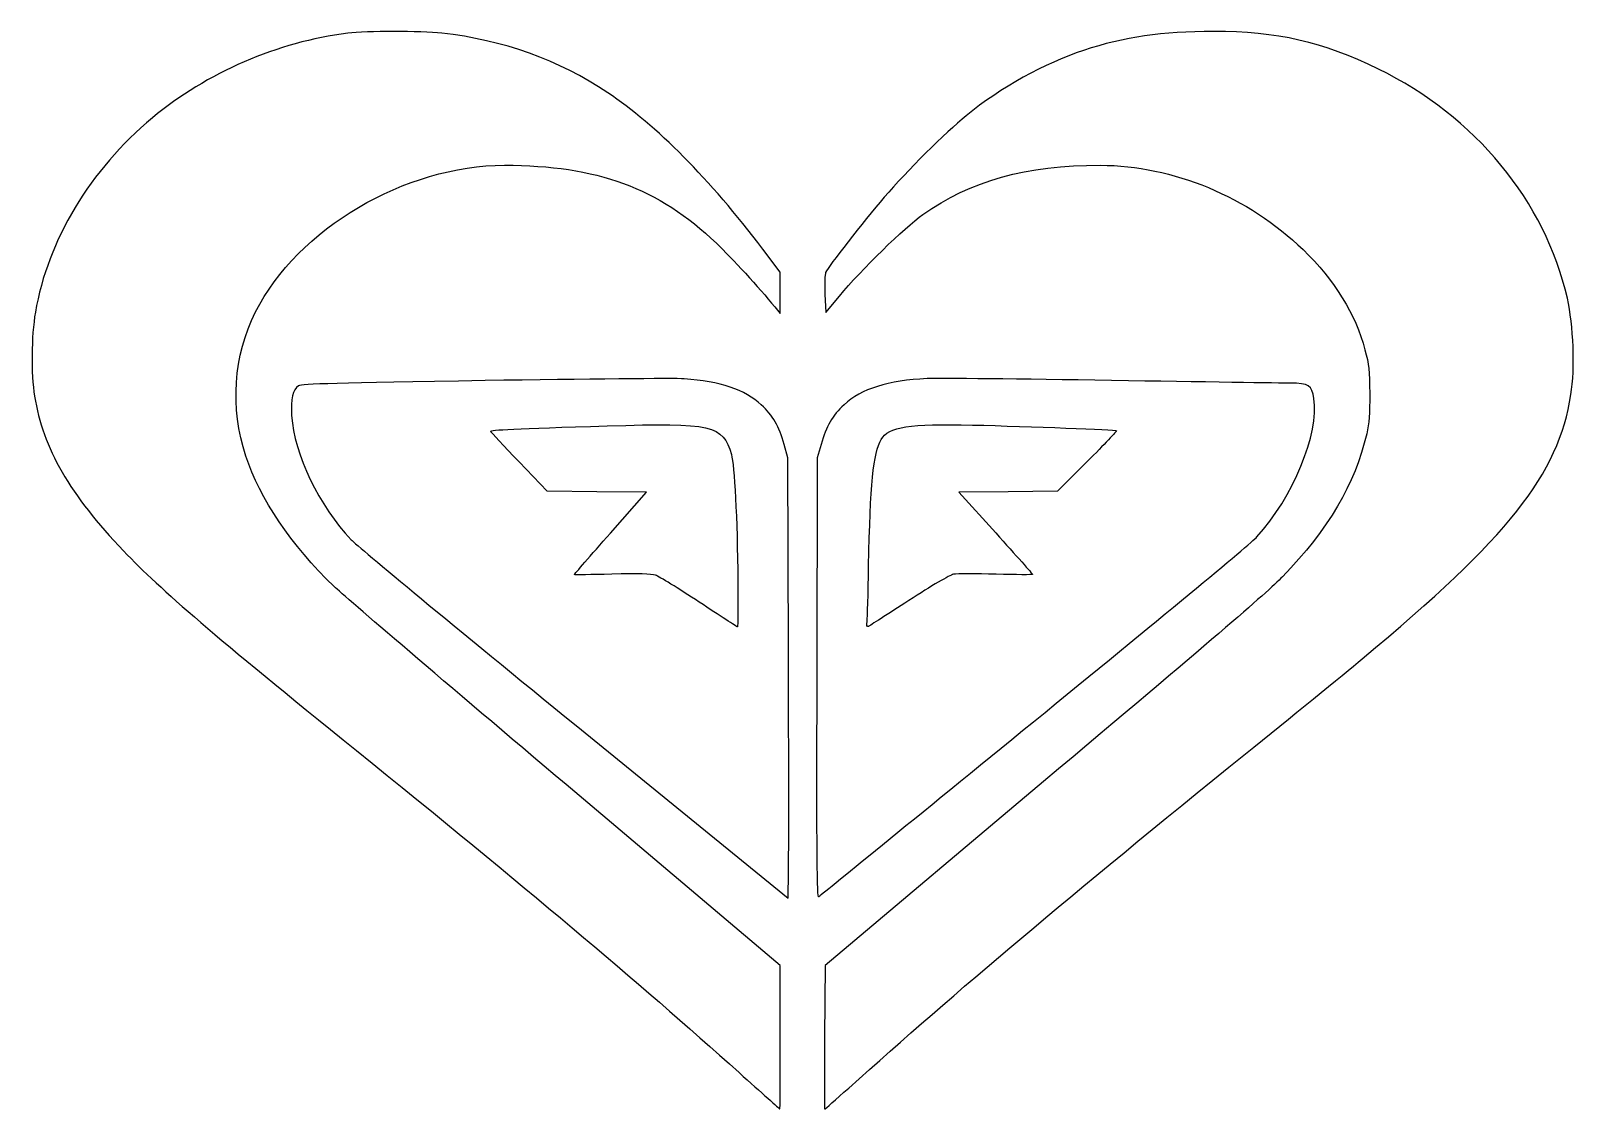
# Model space of a CAD drawing. Header units: centimetres. Extents: x -8.6 to 7.2, y -4.4 to 6.6.
import ezdxf

# ---------------------------------------------------------------- set-up
doc = ezdxf.new("R2010")
doc.units = ezdxf.units.CM
doc.header["$MEASUREMENT"] = 0
doc.layers.add('Layer 1', color=7, linetype='Continuous')

msp = doc.modelspace()

# ---------------------------------------------------------------- linework, layer by layer
at = {"layer": 'Layer 1'}
for points, knots in [([(-1.39304, -4.02464), (-2.45249, -3.0734), (-3.58687, -2.11836), (-5.31314, -0.72428), (-5.31314, -0.72428), (-6.77699, 0.45788), (-7.30025, 0.90651), (-7.69711, 1.31966), (-7.69711, 1.31966), (-8.24449, 1.88952), (-8.52349, 2.37405), (-8.60947, 2.90413), (-8.60947, 2.90413), (-8.64693, 3.1351), (-8.64313, 3.51722), (-8.60091, 3.76418), (-8.60091, 3.76418), (-8.47452, 4.50348), (-8.04182, 5.22248), (-7.40229, 5.7559), (-7.40229, 5.7559), (-6.8487, 6.21764), (-6.11773, 6.5344), (-5.4015, 6.62293), (-5.4015, 6.62293), (-5.20922, 6.6467), (-4.65726, 6.64663), (-4.4379, 6.6228), (-4.4379, 6.6228), (-3.81377, 6.55502), (-3.23799, 6.34853), (-2.73783, 6.01312), (-2.73783, 6.01312), (-2.24073, 5.67975), (-1.69454, 5.12896), (-1.14947, 4.41138), (-1.14947, 4.41138), (-1.14947, 4.41138), (-0.97115, 4.17662), (-0.97115, 4.17662), (-0.97115, 4.17662), (-0.97115, 4.17662), (-0.97115, 3.96351), (-0.97115, 3.96351), (-0.97115, 3.96351), (-0.97115, 3.96351), (-0.97115, 3.7504), (-0.97115, 3.7504), (-0.97115, 3.7504), (-0.97115, 3.7504), (-1.02828, 3.82031), (-1.02828, 3.82031), (-1.02828, 3.82031), (-1.19259, 4.02136), (-1.46345, 4.31651), (-1.62579, 4.47139), (-1.62579, 4.47139), (-2.22118, 5.03944), (-2.84768, 5.27012), (-3.7952, 5.27018), (-3.7952, 5.27018), (-4.8132, 5.27023), (-5.91739, 4.61954), (-6.34563, 3.7672), (-6.34563, 3.7672), (-6.57241, 3.31583), (-6.60787, 2.7881), (-6.44483, 2.29076), (-6.44483, 2.29076), (-6.30128, 1.85287), (-5.98295, 1.38293), (-5.5394, 0.95409), (-5.5394, 0.95409), (-5.43912, 0.85714), (-4.37024, -0.0557), (-3.1641, -1.07444), (-3.1641, -1.07444), (-3.1641, -1.07444), (-0.97113, -2.92669), (-0.97113, -2.92669), (-0.97113, -2.92669), (-0.97113, -2.92669), (-0.97113, -3.66244), (-0.97113, -3.66244), (-0.97113, -3.66244), (-0.97113, -4.0671), (-0.97311, -4.39759), (-0.97552, -4.39686), (-0.97552, -4.39686), (-0.97794, -4.39613), (-1.16581, -4.22863), (-1.39302, -4.02463), (-1.39302, -4.02463), (-1.39302, -4.02463), (-1.39304, -4.02464), (-1.39304, -4.02464)], [0, 0, 0, 0, 0.04, 0.04, 0.04, 0.04, 0.08, 0.08, 0.08, 0.08, 0.12, 0.12, 0.12, 0.12, 0.16, 0.16, 0.16, 0.16, 0.2, 0.2, 0.2, 0.2, 0.24, 0.24, 0.24, 0.24, 0.28, 0.28, 0.28, 0.28, 0.32, 0.32, 0.32, 0.32, 0.36, 0.36, 0.36, 0.36, 0.4, 0.4, 0.4, 0.4, 0.44, 0.44, 0.44, 0.44, 0.48, 0.48, 0.48, 0.48, 0.52, 0.52, 0.52, 0.52, 0.56, 0.56, 0.56, 0.56, 0.6, 0.6, 0.6, 0.6, 0.64, 0.64, 0.64, 0.64, 0.68, 0.68, 0.68, 0.68, 0.72, 0.72, 0.72, 0.72, 0.76, 0.76, 0.76, 0.76, 0.8, 0.8, 0.8, 0.8, 0.84, 0.84, 0.84, 0.84, 0.88, 0.88, 0.88, 0.88, 0.92, 0.92, 0.92, 0.92, 1, 1, 1, 1]), ([(-0.51812, -3.6622), (-0.51812, -3.6622), (-0.51335, -2.92619), (-0.51335, -2.92619), (-0.51335, -2.92619), (-0.51335, -2.92619), (1.72452, -1.04393), (1.72452, -1.04393), (1.72452, -1.04393), (3.40319, 0.36799), (4.01477, 0.89259), (4.17201, 1.05547), (4.17201, 1.05547), (4.64448, 1.54489), (4.91321, 2.001), (5.03433, 2.5191), (5.03433, 2.5191), (5.0596, 2.6272), (5.06678, 2.72275), (5.06536, 2.9322), (5.06536, 2.9322), (5.06376, 3.16712), (5.0571, 3.22884), (5.01702, 3.38005), (5.01702, 3.38005), (4.91961, 3.74754), (4.7067, 4.09167), (4.38238, 4.40585), (4.38238, 4.40585), (3.82302, 4.94773), (3.04914, 5.27003), (2.30733, 5.27006), (2.30733, 5.27006), (1.54364, 5.27009), (0.97957, 5.11359), (0.48791, 4.76526), (0.48791, 4.76526), (0.29981, 4.63199), (-0.14379, 4.1979), (-0.36467, 3.93094), (-0.36467, 3.93094), (-0.36467, 3.93094), (-0.5053, 3.76097), (-0.5053, 3.76097), (-0.5053, 3.76097), (-0.5053, 3.76097), (-0.51409, 3.94866), (-0.51409, 3.94866), (-0.51409, 3.94866), (-0.51892, 4.05189), (-0.51572, 4.15217), (-0.50698, 4.17151), (-0.50698, 4.17151), (-0.47869, 4.23405), (-0.12442, 4.68911), (0.09403, 4.94351), (0.09403, 4.94351), (0.32589, 5.21352), (0.7159, 5.60142), (0.93308, 5.77801), (0.93308, 5.77801), (1.28811, 6.06668), (1.73577, 6.31584), (2.13488, 6.4469), (2.13488, 6.4469), (2.55312, 6.58424), (2.93794, 6.64014), (3.46753, 6.64048), (3.46753, 6.64048), (4.11603, 6.6409), (4.58475, 6.53393), (5.1551, 6.25537), (5.1551, 6.25537), (6.14464, 5.77207), (6.86356, 4.89969), (7.08967, 3.90783), (7.08967, 3.90783), (7.15281, 3.63086), (7.16928, 3.19024), (7.12657, 2.92058), (7.12657, 2.92058), (6.99685, 2.10155), (6.48812, 1.45765), (4.98809, 0.21393), (4.98809, 0.21393), (4.78989, 0.04959), (4.25197, -0.38852), (3.79273, -0.75965), (3.79273, -0.75965), (1.97377, -2.22961), (0.85621, -3.17105), (-0.2707, -4.18272), (-0.2707, -4.18272), (-0.40271, -4.30123), (-0.51346, -4.3982), (-0.5168, -4.3982), (-0.5168, -4.3982), (-0.52015, -4.3982), (-0.52074, -4.067), (-0.51812, -3.6622)], [0, 0, 0, 0, 0.03846154, 0.03846154, 0.03846154, 0.03846154, 0.07692308, 0.07692308, 0.07692308, 0.07692308, 0.11538462, 0.11538462, 0.11538462, 0.11538462, 0.15384615, 0.15384615, 0.15384615, 0.15384615, 0.19230769, 0.19230769, 0.19230769, 0.19230769, 0.23076923, 0.23076923, 0.23076923, 0.23076923, 0.26923077, 0.26923077, 0.26923077, 0.26923077, 0.30769231, 0.30769231, 0.30769231, 0.30769231, 0.34615385, 0.34615385, 0.34615385, 0.34615385, 0.38461538, 0.38461538, 0.38461538, 0.38461538, 0.42307692, 0.42307692, 0.42307692, 0.42307692, 0.46153846, 0.46153846, 0.46153846, 0.46153846, 0.5, 0.5, 0.5, 0.5, 0.53846154, 0.53846154, 0.53846154, 0.53846154, 0.57692308, 0.57692308, 0.57692308, 0.57692308, 0.61538462, 0.61538462, 0.61538462, 0.61538462, 0.65384615, 0.65384615, 0.65384615, 0.65384615, 0.69230769, 0.69230769, 0.69230769, 0.69230769, 0.73076923, 0.73076923, 0.73076923, 0.73076923, 0.76923077, 0.76923077, 0.76923077, 0.76923077, 0.80769231, 0.80769231, 0.80769231, 0.80769231, 0.84615385, 0.84615385, 0.84615385, 0.84615385, 0.88461538, 0.88461538, 0.88461538, 0.88461538, 0.92307692, 0.92307692, 0.92307692, 0.92307692, 1, 1, 1, 1]), ([(-3.06304, -0.46941), (-4.28752, 0.52741), (-5.29151, 1.35761), (-5.36587, 1.43479), (-5.36587, 1.43479), (-5.69377, 1.77514), (-5.95161, 2.31185), (-5.97624, 2.7053), (-5.97624, 2.7053), (-5.98691, 2.87583), (-5.9643, 2.97249), (-5.90486, 3.01044), (-5.90486, 3.01044), (-5.87397, 3.03016), (-5.5173, 3.04024), (-3.99472, 3.06445), (-3.99472, 3.06445), (-2.96504, 3.08082), (-2.04742, 3.08892), (-1.95557, 3.08245), (-1.95557, 3.08245), (-1.58846, 3.0566), (-1.33228, 2.97044), (-1.16668, 2.81712), (-1.16668, 2.81712), (-1.04751, 2.70679), (-0.98436, 2.59758), (-0.93156, 2.41055), (-0.93156, 2.41055), (-0.93156, 2.41055), (-0.89274, 2.273), (-0.89274, 2.273), (-0.89274, 2.273), (-0.89274, 2.273), (-0.88744, 0.28659), (-0.88744, 0.28659), (-0.88744, 0.28659), (-0.88453, -0.80594), (-0.88437, -1.82063), (-0.8871, -1.96829), (-0.8871, -1.96829), (-0.8871, -1.96829), (-0.89205, -2.23676), (-0.89205, -2.23676), (-0.89205, -2.23676), (-0.89205, -2.23676), (-3.06304, -0.46941), (-3.06304, -0.46941)], [0, 0, 0, 0, 0.07692308, 0.07692308, 0.07692308, 0.07692308, 0.15384615, 0.15384615, 0.15384615, 0.15384615, 0.23076923, 0.23076923, 0.23076923, 0.23076923, 0.30769231, 0.30769231, 0.30769231, 0.30769231, 0.38461538, 0.38461538, 0.38461538, 0.38461538, 0.46153846, 0.46153846, 0.46153846, 0.46153846, 0.53846154, 0.53846154, 0.53846154, 0.53846154, 0.61538462, 0.61538462, 0.61538462, 0.61538462, 0.69230769, 0.69230769, 0.69230769, 0.69230769, 0.76923077, 0.76923077, 0.76923077, 0.76923077, 0.84615385, 0.84615385, 0.84615385, 0.84615385, 1, 1, 1, 1]), ([(-0.5979, 0.01588), (-0.5979, 0.01588), (-0.59266, 2.273), (-0.59266, 2.273), (-0.59266, 2.273), (-0.59266, 2.273), (-0.55376, 2.41055), (-0.55376, 2.41055), (-0.55376, 2.41055), (-0.50084, 2.59767), (-0.43769, 2.70684), (-0.31857, 2.81712), (-0.31857, 2.81712), (-0.14265, 2.97999), (0.13333, 3.0668), (0.53185, 3.08462), (0.53185, 3.08462), (0.64787, 3.08981), (1.49825, 3.08135), (2.42158, 3.06583), (2.42158, 3.06583), (3.34491, 3.05031), (4.1687, 3.03762), (4.25223, 3.03764), (4.25223, 3.03764), (4.44161, 3.03769), (4.47288, 3.01739), (4.49429, 2.88059), (4.49429, 2.88059), (4.54995, 2.52495), (4.27765, 1.86352), (3.91073, 1.46309), (3.91073, 1.46309), (3.84879, 1.39549), (2.88138, 0.59506), (1.62269, -0.43003), (1.62269, -0.43003), (0.42329, -1.40684), (-0.56819, -2.21396), (-0.58059, -2.22364), (-0.58059, -2.22364), (-0.59891, -2.23795), (-0.60215, -1.81838), (-0.5979, 0.01588)], [0, 0, 0, 0, 0.08333333, 0.08333333, 0.08333333, 0.08333333, 0.16666667, 0.16666667, 0.16666667, 0.16666667, 0.25, 0.25, 0.25, 0.25, 0.33333333, 0.33333333, 0.33333333, 0.33333333, 0.41666667, 0.41666667, 0.41666667, 0.41666667, 0.5, 0.5, 0.5, 0.5, 0.58333333, 0.58333333, 0.58333333, 0.58333333, 0.66666667, 0.66666667, 0.66666667, 0.66666667, 0.75, 0.75, 0.75, 0.75, 0.83333333, 0.83333333, 0.83333333, 0.83333333, 1, 1, 1, 1]), ([(-1.40629, 1.00291), (-1.41267, 1.66444), (-1.43963, 2.19367), (-1.47273, 2.30753), (-1.47273, 2.30753), (-1.56052, 2.60952), (-1.66421, 2.63337), (-2.74608, 2.60048), (-2.74608, 2.60048), (-3.69521, 2.57162), (-3.94395, 2.55989), (-3.93815, 2.54425), (-3.93815, 2.54425), (-3.93543, 2.53691), (-3.80404, 2.39587), (-3.64617, 2.23082), (-3.64617, 2.23082), (-3.64617, 2.23082), (-3.35914, 1.93073), (-3.35914, 1.93073), (-3.35914, 1.93073), (-3.35914, 1.93073), (-2.85105, 1.92607), (-2.85105, 1.92607), (-2.85105, 1.92607), (-2.85105, 1.92607), (-2.34296, 1.92141), (-2.34296, 1.92141), (-2.34296, 1.92141), (-2.34296, 1.92141), (-2.71179, 1.50247), (-2.71179, 1.50247), (-2.71179, 1.50247), (-2.91465, 1.27205), (-3.08062, 1.08076), (-3.08062, 1.07738), (-3.08062, 1.07738), (-3.08062, 1.07399), (-2.90831, 1.07582), (-2.69772, 1.08145), (-2.69772, 1.08145), (-2.41797, 1.08892), (-2.29719, 1.08586), (-2.24938, 1.07008), (-2.24938, 1.07008), (-2.21339, 1.0582), (-2.01192, 0.93452), (-1.80168, 0.79524), (-1.80168, 0.79524), (-1.59144, 0.65596), (-1.41547, 0.54187), (-1.41063, 0.54173), (-1.41063, 0.54173), (-1.4058, 0.5416), (-1.40385, 0.74912), (-1.40629, 1.00292), (-1.40629, 1.00292), (-1.40629, 1.00292), (-1.40629, 1.00291), (-1.40629, 1.00291)], [0, 0, 0, 0, 0.0625, 0.0625, 0.0625, 0.0625, 0.125, 0.125, 0.125, 0.125, 0.1875, 0.1875, 0.1875, 0.1875, 0.25, 0.25, 0.25, 0.25, 0.3125, 0.3125, 0.3125, 0.3125, 0.375, 0.375, 0.375, 0.375, 0.4375, 0.4375, 0.4375, 0.4375, 0.5, 0.5, 0.5, 0.5, 0.5625, 0.5625, 0.5625, 0.5625, 0.625, 0.625, 0.625, 0.625, 0.6875, 0.6875, 0.6875, 0.6875, 0.75, 0.75, 0.75, 0.75, 0.8125, 0.8125, 0.8125, 0.8125, 0.875, 0.875, 0.875, 0.875, 1, 1, 1, 1]), ([(0.34567, 0.81157), (0.57756, 0.96269), (0.76526, 1.07311), (0.80198, 1.08), (0.80198, 1.08), (0.83629, 1.08644), (1.03279, 1.08704), (1.23865, 1.08134), (1.23865, 1.08134), (1.44451, 1.07564), (1.61294, 1.07458), (1.61294, 1.07897), (1.61294, 1.07897), (1.61294, 1.08337), (1.44286, 1.27472), (1.23498, 1.50419), (1.23498, 1.50419), (1.23498, 1.50419), (0.85702, 1.92141), (0.85702, 1.92141), (0.85702, 1.92141), (0.85702, 1.92141), (1.36287, 1.92606), (1.36287, 1.92606), (1.36287, 1.92606), (1.36287, 1.92606), (1.86872, 1.93071), (1.86872, 1.93071), (1.86872, 1.93071), (1.86872, 1.93071), (2.17508, 2.23744), (2.17508, 2.23744), (2.17508, 2.23744), (2.34358, 2.40614), (2.47785, 2.54742), (2.47347, 2.55139), (2.47347, 2.55139), (2.46346, 2.56046), (1.59047, 2.5947), (0.99767, 2.60928), (0.99767, 2.60928), (0.34949, 2.62521), (0.13924, 2.59175), (0.06162, 2.4603), (0.06162, 2.4603), (-0.01854, 2.32455), (-0.05066, 1.99977), (-0.06642, 1.16551), (-0.06642, 1.16551), (-0.07172, 0.88513), (-0.07931, 0.62931), (-0.08329, 0.59704), (-0.08329, 0.59704), (-0.08831, 0.55629), (-0.08407, 0.54087), (-0.06941, 0.54659), (-0.06941, 0.54659), (-0.05779, 0.55112), (0.12898, 0.67035), (0.34564, 0.81156), (0.34564, 0.81156), (0.34564, 0.81156), (0.34567, 0.81157), (0.34567, 0.81157)], [0, 0, 0, 0, 0.05882353, 0.05882353, 0.05882353, 0.05882353, 0.11764706, 0.11764706, 0.11764706, 0.11764706, 0.17647059, 0.17647059, 0.17647059, 0.17647059, 0.23529412, 0.23529412, 0.23529412, 0.23529412, 0.29411765, 0.29411765, 0.29411765, 0.29411765, 0.35294118, 0.35294118, 0.35294118, 0.35294118, 0.41176471, 0.41176471, 0.41176471, 0.41176471, 0.47058824, 0.47058824, 0.47058824, 0.47058824, 0.52941176, 0.52941176, 0.52941176, 0.52941176, 0.58823529, 0.58823529, 0.58823529, 0.58823529, 0.64705882, 0.64705882, 0.64705882, 0.64705882, 0.70588235, 0.70588235, 0.70588235, 0.70588235, 0.76470588, 0.76470588, 0.76470588, 0.76470588, 0.82352941, 0.82352941, 0.82352941, 0.82352941, 0.88235294, 0.88235294, 0.88235294, 0.88235294, 1, 1, 1, 1])]:
    msp.add_open_spline(points, degree=3, knots=knots, dxfattribs=at)

doc.saveas('drawing.dxf')
